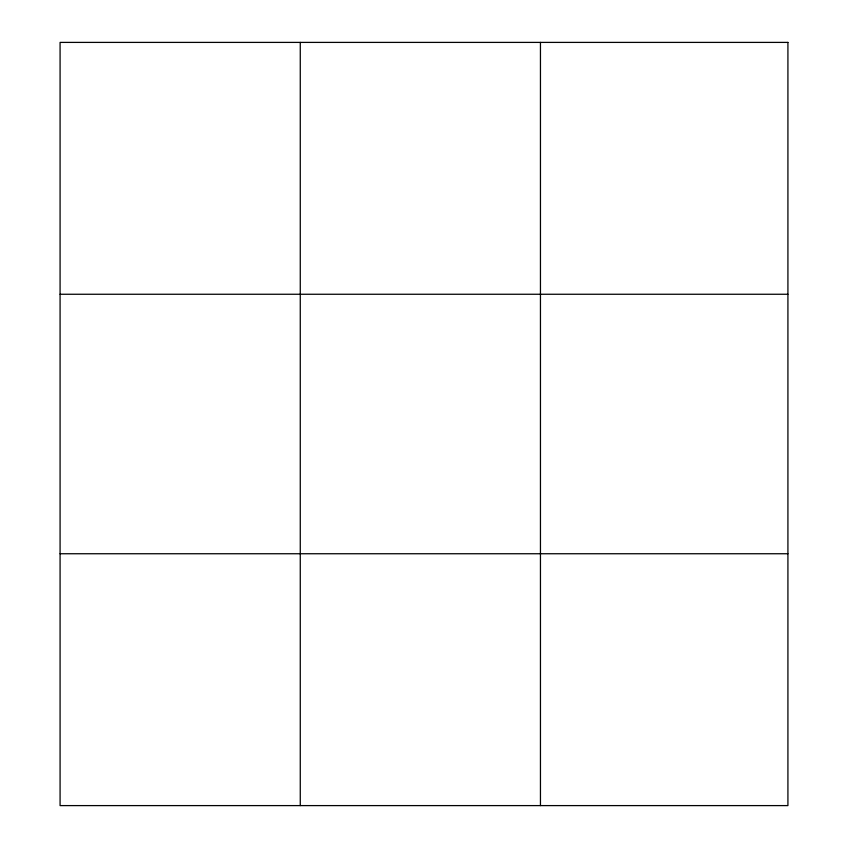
<?xml version="1.0" encoding="UTF-8"?>
<svg xmlns="http://www.w3.org/2000/svg" width="848" height="848" viewBox="0 0 848 848"><rect width="100%" height="100%" fill="white"/><g stroke="black" fill="none" stroke-linecap="round" stroke-linejoin="round"><path stroke-width="1.27" d="M300.266 805.6L300.266 42.4M540.452 805.6L540.452 42.4M60.081 294.256L787.919 294.256M60.081 553.744L787.919 553.744M787.919 42.4L60.081 42.4L60.081 805.6L787.919 805.6L787.919 42.4"/></g></svg>
